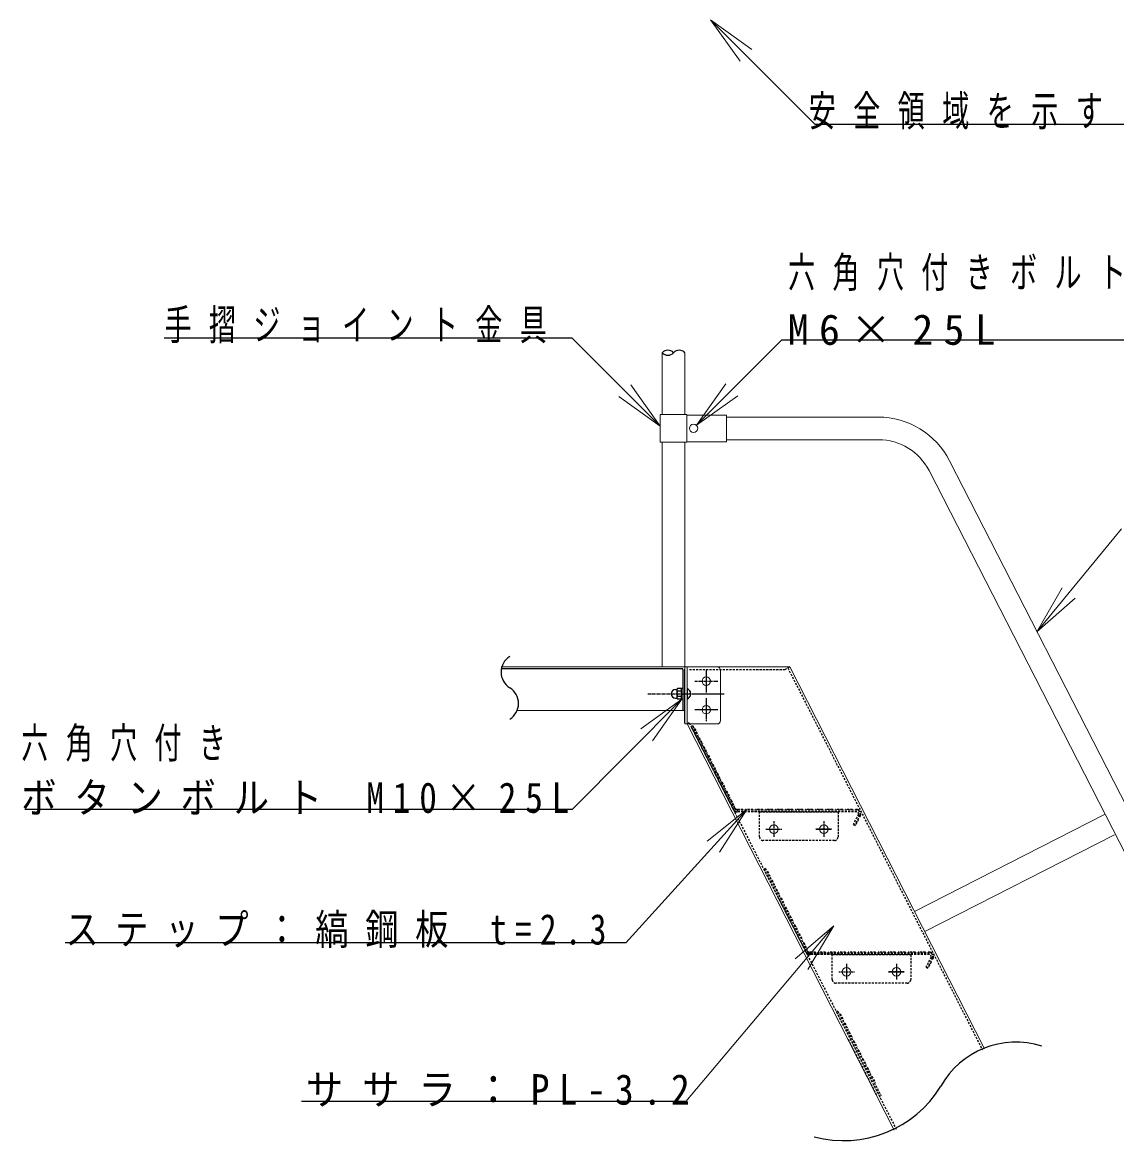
# Model space of a CAD drawing. Units: millimetres at full size; details may follow other scales. Extents: x 0 to 15000, y -1655 to 10280.
# Drawn here: x 10881 to 13502, y 2116 to 4794 of the extents above; entities that cross this region are included whole.
import ezdxf

# ---------------------------------------------------------------- set-up
doc = ezdxf.new("R2010")
doc.units = ezdxf.units.MM
for name, pattern in [('USER2', [6, 3, -1, 1, -1]), ('USER3', [8, 3, -1, 1, -1, 1, -1]), ('USER4', [8, 5, -3])]:
    doc.linetypes.add(name, pattern=pattern)
for name, color, linetype, lineweight in [('中心', 20, 'USER2', 25), ('外形', 2, 'Continuous', 25), ('文字', 2, 'Continuous', 13), ('補助', 2, 'Continuous', 25), ('隠線', 4, 'USER4', 25)]:
    doc.layers.add(name, color=color, linetype=linetype, lineweight=lineweight)
doc.styles.add('ＭＳ ゴシック', font='')
doc.styles.get('ＭＳ ゴシック').set_extended_font_data('MS Gothic')

# ---------------------------------------------------------------- blocks, each defined once
blk = doc.blocks.new('open_arrow')
at = {"color": 0, "linetype": 'Continuous', "lineweight": -2}
blk.add_lwpolyline([(7.5, 1.25), (0, 0), (7.5, -1.25)], dxfattribs=at)

msp = doc.modelspace()

# ---------------------------------------------------------------- linework, layer by layer
at = {"layer": '中心'}
for p, q in [((12519.393, 3243.548), (12519.393, 3188.858)), ((12492.048, 3216.203), (12546.737, 3216.203)), ((12379.349, 3185.945), (12562.728, 3185.945)), ((12519.393, 3175.186), (12519.393, 3120.496)), ((12546.737, 3147.841), (12492.048, 3147.841)), ((12681.124, 2880.722), (12681.124, 2843.123)), ((12681.124, 2880.722), (12681.124, 2843.123)), ((12681.124, 2880.722), (12681.124, 2843.123)), ((12800.757, 2880.722), (12800.757, 2843.123)), ((12800.757, 2880.722), (12800.757, 2843.123)), ((12800.757, 2880.722), (12800.757, 2843.123)), ((12662.324, 2861.922), (12699.923, 2861.922)), ((12662.324, 2861.922), (12699.923, 2861.922)), ((12662.324, 2861.922), (12699.923, 2861.922)), ((12819.557, 2861.922), (12781.958, 2861.922)), ((12781.958, 2861.922), (12819.557, 2861.922)), ((12781.958, 2861.922), (12819.557, 2861.922)), ((12836.488, 2520.107), (12874.087, 2520.107)), ((12836.488, 2520.107), (12874.087, 2520.107)), ((12836.488, 2520.107), (12874.087, 2520.107)), ((12855.287, 2538.906), (12855.287, 2501.307)), ((12855.287, 2538.906), (12855.287, 2501.307)), ((12855.287, 2538.906), (12855.287, 2501.307)), ((12993.72, 2520.107), (12956.121, 2520.107)), ((12956.121, 2520.107), (12993.72, 2520.107)), ((12956.121, 2520.107), (12993.72, 2520.107)), ((12974.921, 2538.906), (12974.921, 2501.307)), ((12974.921, 2538.906), (12974.921, 2501.307)), ((12974.921, 2538.906), (12974.921, 2501.307))]:
    msp.add_line(p, q, dxfattribs=at)
at = {"layer": '外形', "color": 7, "lineweight": 13}
for p, q in [((12413.857, 4003.019), (12413.857, 3854.669)), ((12413.857, 4003.019), (12413.857, 3854.669)), ((12468.121, 4003.019), (12468.121, 3854.669)), ((12468.121, 4003.019), (12468.121, 3854.669)), ((12472.909, 3854.669), (12409.069, 3854.669)), ((12472.909, 3854.669), (12409.069, 3854.669)), ((12409.069, 3854.669), (12409.069, 3788.834)), ((12409.069, 3854.669), (12409.069, 3788.834)), ((12472.909, 3854.669), (12472.909, 3788.834)), ((12472.909, 3854.669), (12472.909, 3788.834)), ((12567.871, 3853.672), (12472.909, 3853.672)), ((12567.871, 3853.672), (12472.909, 3853.672)), ((12567.871, 3853.672), (12567.871, 3789.832)), ((12567.871, 3853.672), (12567.871, 3789.832)), ((12931.08, 3848.884), (12567.871, 3848.884)), ((12472.909, 3788.834), (12409.069, 3788.834)), ((12472.909, 3788.834), (12409.069, 3788.834)), ((12413.857, 3788.834), (12413.857, 3250.384)), ((12468.121, 3788.834), (12468.121, 3250.384)), ((12567.871, 3789.832), (12472.909, 3789.832)), ((12567.871, 3789.832), (12472.909, 3789.832)), ((12567.871, 3794.62), (12932.058, 3794.62)), ((13101.726, 3744.312), (13717.94, 2540.629)), ((13052.932, 3720.548), (13667.488, 2520.1)), ((12473.59, 3250.384), (12029.525, 3250.384)), ((12468.121, 3250.384), (12468.121, 3122.205)), ((12468.121, 3122.205), (12468.121, 3250.384)), ((12468.121, 3250.384), (12468.121, 3122.205)), ((12468.121, 3143.984), (12468.121, 3250.384)), ((12468.121, 3250.384), (12468.121, 3150.634)), ((12468.121, 3150.634), (12468.121, 3250.384)), ((12468.121, 3250.384), (12468.121, 3150.634)), ((12468.121, 3113.66), (12468.121, 3250.384)), ((12468.121, 3245.795), (12468.121, 3146.045)), ((12468.121, 3244.488), (12468.121, 3116.309)), ((12473.59, 3250.384), (12719.455, 3250.384)), ((12473.59, 3250.384), (12473.59, 3113.66)), ((12553.574, 3241.839), (12553.574, 3122.205)), ((12719.455, 3250.384), (13185.796, 2335.137)), ((12468.121, 3146.045), (12067.839, 3146.045)), ((12468.121, 3113.66), (12545.028, 3113.66)), ((12473.59, 3113.66), (12969.181, 2141.007)), ((13017.901, 2664.65), (13472.832, 2896.449)), ((13042.537, 2616.3), (13497.467, 2848.099))]:
    msp.add_line(p, q, dxfattribs=at)
for centre, radius in [((12488.869, 3821.752), 9.975), ((12488.869, 3821.752), 9.975), ((12519.393, 3216.203), 10.254), ((12519.393, 3147.841), 10.254), ((12681.124, 2861.922), 10.254), ((12800.757, 2861.922), 10.254), ((12855.287, 2520.107), 10.254), ((12974.921, 2520.107), 10.254)]:
    msp.add_circle(centre, radius, dxfattribs=at)
for centre, radius, start, end in [((12931.08, 3657.364), 191.52, 27, 90), ((12932.058, 3658.96), 135.66, 27, 90), ((12545.028, 3241.839), 8.545, 0, 90), ((12545.028, 3122.205), 8.545, 270, 0)]:
    msp.add_arc(centre, radius, start, end, dxfattribs=at)
at = {"layer": '文字'}
for p, q in [((12529.69, 4800.192), (12779.572, 4550.309)), ((12409.069, 3827.027), (12198.304, 4037.792)), ((12495.681, 3829.038), (12699.634, 4032.992)), ((13311.412, 3334.722), (13513.568, 3581.039)), ((12461.072, 3172.911), (12198.304, 2908.684)), ((12616.682, 2908.579), (12326.447, 2589.632)), ((12824.752, 2629.985), (12470.3, 2209.457))]:
    msp.add_line(p, q, dxfattribs=at)
at = {"layer": '文字', "lineweight": 25}
for p, q in [((12779.572, 4550.309), (13519.273, 4550.309)), ((12198.304, 4037.792), (11220.835, 4037.792)), ((13566.098, 4032.992), (12699.634, 4032.992)), ((12198.304, 2908.684), (10887.171, 2908.684)), ((12326.447, 2589.632), (10983.997, 2589.632)), ((12470.3, 2209.457), (11549.495, 2209.457))]:
    msp.add_line(p, q, dxfattribs=at)
at = {"layer": '補助'}
for p, q in [((12462.203, 3245.795), (12028.454, 3245.795)), ((12463.533, 3244.465), (12463.533, 3146.045)), ((12445.796, 3196.073), (12448.336, 3196.073)), ((12448.903, 3195.721), (12448.903, 3176.17)), ((12463.533, 3198.979), (12450.233, 3198.979)), ((12459.543, 3192.462), (12450.233, 3192.462)), ((12459.543, 3198.979), (12459.543, 3172.911)), ((12463.533, 3198.979), (12463.533, 3172.911)), ((12474.255, 3197.915), (12473.59, 3197.915)), ((12473.59, 3197.915), (12473.59, 3173.975)), ((12474.255, 3173.975), (12474.255, 3197.915)), ((12481.57, 3181.29), (12481.57, 3190.6)), ((12445.796, 3175.685), (12448.363, 3175.685)), ((12459.543, 3179.428), (12450.233, 3179.428)), ((12463.533, 3172.911), (12450.233, 3172.911)), ((12474.255, 3173.975), (12473.59, 3173.975))]:
    msp.add_line(p, q, dxfattribs=at)
at = {"layer": '補助', "linetype": 'USER3'}
for p, q in [((12468.121, 3146.045), (12468.121, 3245.795)), ((12468.121, 3116.309), (12468.121, 3244.488))]:
    msp.add_line(p, q, dxfattribs=at)
at = {"layer": '補助'}
for centre, radius, start, end in [((12427.423, 3990.636), 18.367, 42.38811, 137.61189), ((12427.423, 4015.401), 18.367, 222.38811, 317.61189), ((12454.555, 3990.636), 18.367, 42.38811, 137.61189), ((12071.957, 3238.066), 44.184, 121.7877, 238.2123), ((12462.203, 3244.465), 1.33, 0, 90), ((12025.407, 3162.952), 44.184, 301.7877, 58.2123), ((12445.796, 3185.879), 10.194, 90, 270), ((12448.336, 3196.738), 0.665, 270, 348.98448), ((12453.559, 3195.721), 4.657, 135.59304, 224.40696), ((12465.534, 3185.945), 16.632, 156.93076, 203.06924), ((12465.327, 3181.672), 18.535, 28.79569, 61.20431), ((12448.363, 3175.02), 0.665, 12.47813, 90), ((12453.559, 3176.17), 4.657, 135.59304, 224.40696), ((12465.327, 3190.219), 18.535, 298.79569, 331.20431), ((13260.265, 2146.168), 205.181, 72.23896, 150.97776), ((12849.106, 2387.093), 271.465, 254.83368, 328.61328)]:
    msp.add_arc(centre, radius, start, end, dxfattribs=at)
at = {"layer": '隠線'}
for p, q in [((12479.059, 3244.402), (12707.715, 3244.402)), ((12707.715, 3244.402), (12719.455, 3250.384)), ((12719.455, 3250.384), (12714.582, 3247.901)), ((12714.582, 3247.901), (13180.78, 2332.936)), ((12478.463, 3116.143), (12473.59, 3113.66)), ((12478.463, 3116.143), (12974.117, 2143.366)), ((12486.31, 3109.399), (12482.808, 3107.615)), ((12482.808, 3107.615), (12587.095, 2902.939)), ((12486.31, 3109.399), (12589.504, 2906.87)), ((12487.086, 3107.877), (12589.504, 2906.87)), ((12487.086, 3107.877), (12587.127, 2911.536)), ((12483.584, 3106.092), (12587.095, 2902.939)), ((12491.848, 3102.297), (12490.325, 3101.521)), ((12491.848, 3102.297), (12499.606, 3087.069)), ((12498.084, 3086.293), (12499.606, 3087.069)), ((12502.71, 3080.978), (12501.187, 3080.202)), ((12502.71, 3080.978), (12510.469, 3065.75)), ((12508.946, 3064.974), (12510.469, 3065.75)), ((12513.573, 3059.659), (12512.05, 3058.883)), ((12513.573, 3059.659), (12521.331, 3044.431)), ((12516.169, 3042.141), (12583.624, 2909.751)), ((12519.809, 3043.655), (12521.331, 3044.431)), ((12524.435, 3038.34), (12522.912, 3037.564)), ((12524.435, 3038.34), (12532.194, 3023.112)), ((12530.671, 3022.336), (12532.194, 3023.112)), ((12535.298, 3017.021), (12533.775, 3016.245)), ((12535.298, 3017.021), (12543.056, 3001.793)), ((12541.534, 3001.018), (12543.056, 3001.793)), ((12546.16, 2995.702), (12544.637, 2994.926)), ((12546.16, 2995.702), (12553.919, 2980.475)), ((12552.396, 2979.699), (12553.919, 2980.475)), ((12557.023, 2974.384), (12555.5, 2973.608)), ((12557.023, 2974.384), (12564.781, 2959.156)), ((12563.259, 2958.38), (12564.781, 2959.156)), ((12567.885, 2953.065), (12566.362, 2952.289)), ((12567.885, 2953.065), (12566.362, 2952.289)), ((12567.885, 2953.065), (12575.644, 2937.837)), ((12567.885, 2953.065), (12575.644, 2937.837)), ((12574.121, 2937.061), (12575.644, 2937.837)), ((12578.748, 2931.746), (12577.225, 2930.97)), ((12578.748, 2931.746), (12586.506, 2916.518)), ((12586.506, 2916.518), (12584.984, 2915.742)), ((12880.065, 2902.939), (12587.095, 2902.939)), ((12606.77, 2908.579), (12589.504, 2908.579)), ((12880.065, 2906.87), (12589.504, 2906.87)), ((12590.551, 2910.013), (12589.659, 2908.546)), ((12590.154, 2909.36), (12591.027, 2907.646)), ((12606.77, 2908.579), (12606.77, 2906.87)), ((12613.606, 2908.579), (12613.606, 2906.87)), ((12613.606, 2908.579), (12613.606, 2906.87)), ((12630.696, 2908.579), (12613.606, 2908.579)), ((12630.696, 2908.579), (12630.696, 2906.87)), ((12637.533, 2908.579), (12637.533, 2906.87)), ((12637.533, 2908.579), (12637.533, 2906.87)), ((12654.623, 2908.579), (12637.533, 2908.579)), ((12646.943, 2902.939), (12834.938, 2902.939)), ((12646.943, 2843.123), (12646.943, 2902.939)), ((12654.623, 2906.87), (12654.623, 2908.579)), ((12661.459, 2908.579), (12661.459, 2906.87)), ((12661.459, 2908.579), (12661.459, 2906.87)), ((12678.55, 2908.579), (12661.459, 2908.579)), ((12678.55, 2908.579), (12678.55, 2906.87)), ((12685.386, 2906.87), (12685.386, 2908.579)), ((12685.386, 2906.87), (12685.386, 2908.579)), ((12702.477, 2908.579), (12685.386, 2908.579)), ((12702.477, 2906.87), (12702.477, 2908.579)), ((12709.313, 2906.87), (12709.313, 2908.579)), ((12709.313, 2906.87), (12709.313, 2908.579)), ((12726.403, 2908.579), (12709.313, 2908.579)), ((12726.403, 2908.579), (12726.403, 2906.87)), ((12733.239, 2908.579), (12733.239, 2906.87)), ((12733.239, 2908.579), (12733.239, 2906.87)), ((12750.33, 2908.579), (12733.239, 2908.579)), ((12750.33, 2908.579), (12750.33, 2906.87)), ((12757.166, 2908.579), (12757.166, 2906.87)), ((12757.166, 2908.579), (12757.166, 2906.87)), ((12774.257, 2908.579), (12757.166, 2908.579)), ((12774.257, 2906.87), (12774.257, 2908.579)), ((12798.183, 2908.579), (12781.093, 2908.579)), ((12781.093, 2906.87), (12781.093, 2908.579)), ((12781.093, 2906.87), (12781.093, 2908.579)), ((12798.183, 2906.87), (12798.183, 2908.579)), ((12805.02, 2906.87), (12805.02, 2908.579)), ((12805.02, 2906.87), (12805.02, 2908.579)), ((12822.11, 2908.579), (12805.02, 2908.579)), ((12822.11, 2908.579), (12822.11, 2906.87)), ((12828.946, 2908.579), (12828.946, 2906.87)), ((12828.946, 2908.579), (12828.946, 2906.87)), ((12846.037, 2908.579), (12828.946, 2908.579)), ((12834.938, 2902.939), (12834.938, 2843.123)), ((12846.037, 2908.579), (12846.037, 2906.87)), ((12852.873, 2908.579), (12852.873, 2906.87)), ((12869.963, 2908.579), (12852.873, 2908.579)), ((12869.963, 2908.579), (12869.963, 2906.87)), ((12883.567, 2897.224), (12871.26, 2873.07)), ((12887.069, 2895.44), (12874.762, 2871.286)), ((12880.065, 2908.579), (12876.8, 2908.579)), ((12876.8, 2908.579), (12876.8, 2906.87)), ((12880.065, 2908.579), (12876.8, 2908.579)), ((12888.592, 2894.664), (12886.73, 2891.009)), ((12888.225, 2904.009), (12886.768, 2903.116)), ((12871.26, 2873.07), (12876.285, 2870.51)), ((12883.626, 2884.918), (12876.285, 2870.51)), ((12883.626, 2884.918), (12882.104, 2885.694)), ((12886.73, 2891.009), (12885.207, 2891.785)), ((12826.393, 2834.577), (12655.488, 2834.577)), ((12660.474, 2767.584), (12656.972, 2765.799)), ((12656.972, 2765.799), (12761.259, 2561.124)), ((12660.474, 2767.584), (12763.668, 2565.055)), ((12666.011, 2760.481), (12664.488, 2759.705)), ((12666.011, 2760.481), (12673.77, 2745.253)), ((12672.247, 2744.477), (12673.77, 2745.253)), ((12676.874, 2739.162), (12675.351, 2738.386)), ((12676.874, 2739.162), (12684.633, 2723.935)), ((12683.11, 2723.159), (12684.633, 2723.935)), ((12687.736, 2717.843), (12686.213, 2717.068)), ((12687.736, 2717.843), (12695.495, 2702.616)), ((12690.332, 2700.325), (12757.788, 2567.936)), ((12693.972, 2701.84), (12695.495, 2702.616)), ((12698.599, 2696.525), (12697.076, 2695.749)), ((12698.599, 2696.525), (12706.358, 2681.297)), ((12704.835, 2680.521), (12706.358, 2681.297)), ((12709.461, 2675.206), (12707.938, 2674.43)), ((12709.461, 2675.206), (12717.22, 2659.978)), ((12715.697, 2659.202), (12717.22, 2659.978)), ((12720.324, 2653.887), (12718.801, 2653.111)), ((12720.324, 2653.887), (12728.083, 2638.659)), ((12726.56, 2637.883), (12728.083, 2638.659)), ((12731.186, 2632.568), (12729.663, 2631.792)), ((12731.186, 2632.568), (12738.945, 2617.34)), ((12737.422, 2616.564), (12738.945, 2617.34)), ((12742.049, 2611.249), (12740.526, 2610.473)), ((12742.049, 2611.249), (12749.808, 2596.021)), ((12748.285, 2595.246), (12749.808, 2596.021)), ((12752.911, 2589.93), (12751.388, 2589.154)), ((12752.911, 2589.93), (12760.67, 2574.703)), ((12760.67, 2574.703), (12759.147, 2573.927)), ((13054.228, 2561.124), (12761.259, 2561.124)), ((12780.933, 2566.764), (12763.668, 2566.764)), ((13054.228, 2565.055), (12763.668, 2565.055)), ((12764.715, 2568.198), (12763.822, 2566.73)), ((12764.318, 2567.544), (12765.191, 2565.831)), ((12780.933, 2566.764), (12780.933, 2565.055)), ((12804.86, 2566.764), (12787.77, 2566.764)), ((12787.77, 2566.764), (12787.77, 2565.055)), ((12787.77, 2566.764), (12787.77, 2565.055)), ((12804.86, 2566.764), (12804.86, 2565.055)), ((12811.696, 2566.764), (12811.696, 2565.055)), ((12811.696, 2566.764), (12811.696, 2565.055)), ((12828.787, 2566.764), (12811.696, 2566.764)), ((12821.106, 2501.307), (12821.106, 2561.124)), ((12821.106, 2561.124), (13009.102, 2561.124)), ((12828.787, 2565.055), (12828.787, 2566.764)), ((12835.623, 2566.764), (12835.623, 2565.055)), ((12835.623, 2566.764), (12835.623, 2565.055)), ((12852.714, 2566.764), (12835.623, 2566.764)), ((12852.714, 2566.764), (12852.714, 2565.055)), ((12859.55, 2565.055), (12859.55, 2566.764)), ((12859.55, 2565.055), (12859.55, 2566.764)), ((12876.64, 2566.764), (12859.55, 2566.764)), ((12876.64, 2565.055), (12876.64, 2566.764)), ((12883.476, 2565.055), (12883.476, 2566.764)), ((12883.476, 2565.055), (12883.476, 2566.764)), ((12900.567, 2566.764), (12883.476, 2566.764)), ((12900.567, 2566.764), (12900.567, 2565.055)), ((12907.403, 2566.764), (12907.403, 2565.055)), ((12907.403, 2566.764), (12907.403, 2565.055)), ((12924.494, 2566.764), (12907.403, 2566.764)), ((12924.494, 2566.764), (12924.494, 2565.055)), ((12931.33, 2566.764), (12931.33, 2565.055)), ((12931.33, 2566.764), (12931.33, 2565.055)), ((12948.42, 2566.764), (12931.33, 2566.764)), ((12948.42, 2565.055), (12948.42, 2566.764)), ((12955.257, 2565.055), (12955.257, 2566.764)), ((12955.257, 2565.055), (12955.257, 2566.764)), ((12972.347, 2566.764), (12955.257, 2566.764)), ((12972.347, 2565.055), (12972.347, 2566.764)), ((12979.183, 2565.055), (12979.183, 2566.764)), ((12979.183, 2565.055), (12979.183, 2566.764)), ((12996.274, 2566.764), (12979.183, 2566.764)), ((12996.274, 2566.764), (12996.274, 2565.055)), ((13003.11, 2566.764), (13003.11, 2565.055)), ((13003.11, 2566.764), (13003.11, 2565.055)), ((13020.2, 2566.764), (13003.11, 2566.764)), ((13009.102, 2561.124), (13009.102, 2501.307)), ((13020.2, 2566.764), (13020.2, 2565.055)), ((13027.037, 2566.764), (13027.037, 2565.055)), ((13044.127, 2566.764), (13027.037, 2566.764)), ((13044.127, 2566.764), (13044.127, 2565.055)), ((13057.731, 2555.409), (13045.424, 2531.255)), ((13061.233, 2553.624), (13048.926, 2529.47)), ((13054.228, 2566.764), (13050.963, 2566.764)), ((13050.963, 2566.764), (13050.963, 2565.055)), ((13054.228, 2566.764), (13050.963, 2566.764)), ((13060.894, 2549.193), (13059.371, 2549.969)), ((13062.756, 2552.848), (13060.894, 2549.193)), ((13062.389, 2562.194), (13060.931, 2561.301)), ((13045.424, 2531.255), (13050.449, 2528.694)), ((13057.79, 2543.102), (13050.449, 2528.694)), ((13057.79, 2543.102), (13056.267, 2543.878)), ((13000.557, 2492.762), (12829.652, 2492.762)), ((12834.635, 2425.774), (12831.133, 2423.989)), ((12831.133, 2423.989), (12935.42, 2219.314)), ((12834.635, 2425.774), (12937.829, 2223.245)), ((12840.172, 2418.671), (12838.649, 2417.895)), ((12840.172, 2418.671), (12847.931, 2403.443)), ((12846.408, 2402.667), (12847.931, 2403.443)), ((12851.035, 2397.352), (12849.512, 2396.576)), ((12851.035, 2397.352), (12858.794, 2382.125)), ((12857.271, 2381.349), (12858.794, 2382.125)), ((12859.024, 2358.515), (12926.48, 2226.126)), ((12861.897, 2376.033), (12860.374, 2375.258)), ((12861.897, 2376.033), (12869.656, 2360.806)), ((12868.133, 2360.03), (12869.656, 2360.806)), ((12872.76, 2354.715), (12871.237, 2353.939)), ((12872.76, 2354.715), (12880.519, 2339.487)), ((12878.996, 2338.711), (12880.519, 2339.487)), ((12883.622, 2333.396), (12882.099, 2332.62)), ((12883.622, 2333.396), (12891.381, 2318.168)), ((12889.858, 2317.392), (12891.381, 2318.168)), ((12894.485, 2312.077), (12892.962, 2311.301)), ((12894.485, 2312.077), (12902.244, 2296.849)), ((12900.721, 2296.073), (12902.244, 2296.849)), ((12905.347, 2290.758), (12903.824, 2289.982)), ((12905.347, 2290.758), (12913.106, 2275.53)), ((12911.583, 2274.754), (12913.106, 2275.53)), ((12916.21, 2269.439), (12914.687, 2268.663)), ((12916.21, 2269.439), (12923.969, 2254.211))]:
    msp.add_line(p, q, dxfattribs=at)
for centre, radius, start, end in [((12594.741, 2915.416), 12.476, 207, 270), ((12594.741, 2915.416), 8.545, 207, 270), ((12594.741, 2915.416), 6.836, 232.20771, 270), ((12880.065, 2899.009), 9.571, 54.49355, 90), ((12880.065, 2899.009), 7.862, 333, 90), ((12880.065, 2899.009), 3.931, 333, 90), ((12880.065, 2899.009), 9.571, 333, 31.5), ((12655.488, 2843.123), 8.545, 180, 270), ((12826.393, 2843.123), 8.545, 270, 0), ((12768.904, 2573.6), 12.476, 207, 270), ((12768.904, 2573.6), 8.545, 207, 270), ((12768.904, 2573.6), 6.836, 232.20771, 270), ((13054.228, 2557.193), 9.571, 54.49355, 90), ((13054.228, 2557.193), 7.862, 333, 90), ((13054.228, 2557.193), 3.931, 333, 90), ((13054.228, 2557.193), 9.571, 333, 31.5), ((12829.652, 2501.307), 8.545, 180, 270), ((13000.557, 2501.307), 8.545, 270, 0)]:
    msp.add_arc(centre, radius, start, end, dxfattribs=at)

# ---------------------------------------------------------------- block references
at = {"layer": '文字', "xscale": 16, "yscale": 16}
for p, rotation in [((12529.69, 4800.192), 315), ((12409.069, 3827.027), 135), ((12495.681, 3829.038), 45), ((13311.412, 3334.722), 50.6), ((12461.072, 3172.911), 225.2), ((12616.682, 2908.579), 227.7), ((12824.752, 2629.985), 229.9)]:
    msp.add_blockref('open_arrow', p, dxfattribs=dict(at, rotation=rotation))

# ---------------------------------------------------------------- texts
at = {"layer": '文字', "attachment_point": 7, "style": 'ＭＳ ゴシック'}
for s, insert, char_height in [('\\T1.64;\\W0.65;安全領域を示す', (12764.572, 4537.523), 73.31), ('\\T1.64;\\W0.65;六角穴付きボルト', (12715.299, 4150.751), 73.13), ('\\T1.64;\\W0.65;手摺ジョイント金具', (11221.82, 4025.467), 73.13), ('\\T1.5;M6×25L', (12714.721, 4020.666), 73.13), ('\\T1.64;\\W0.65;六角穴付き', (10878.494, 3023.309), 73.13), ('\\T1.5;\\W0.85;ボタンボルト\\~M10×25L', (10878.494, 2896.358), 73.13), ('\\T1.5;\\W0.8;ステップ：縞鋼板\\~t=2.3', (10984.207, 2577.307), 73.13), ('\\T1.5;\\W0.9;ササラ：PL-3.2', (11560.397, 2197.131), 73.13)]:
    msp.add_mtext(s, dxfattribs=dict(at, insert=insert, char_height=char_height))

doc.saveas('drawing.dxf')
